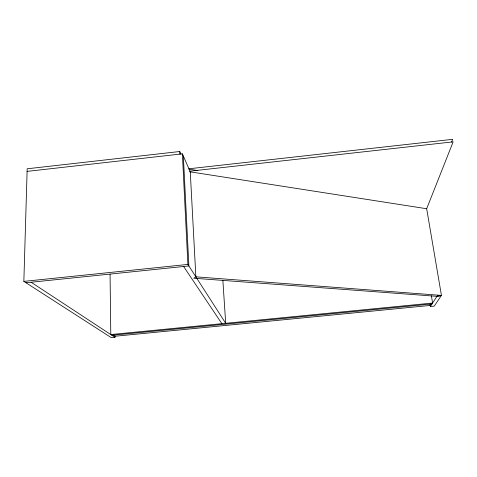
<?xml version="1.0" encoding="UTF-8"?>
<svg xmlns="http://www.w3.org/2000/svg" width="477" height="477" viewBox="0 0 477 477"><rect width="100%" height="100%" fill="white"/><g stroke="black" fill="none" stroke-linecap="round" stroke-linejoin="round"><path stroke-width="0.72" d="M114.951 335.826L114.969 337.311L111.302 337.668L23.85 281.382L27.177 168.786L179.757 151.507L180.956 154.22M451.594 142.092L452.673 139.332L188.946 168.78M426.623 208.872L453.15 141.842L189.816 171.189M431.506 303.39L430.182 305.447L114.957 336.255L113.109 335.033M441.434 295.4L438.566 296.45L193.781 278.234L195.862 276.833L441.434 295.4L434.231 306.133L430.355 306.508L437.308 295.812L441.434 295.4L426.676 208.735L189.804 171.78M27.1 171.386L182.387 153.838L190.49 172.37M23.85 281.382L187.896 264.425L225.704 323.311L222.86 280.363M26.002 282.766L188.88 265.951L183.353 156.051M111.886 335.289L432.013 303.956M188.934 169.18L197.758 170.569M31.112 282.235L114.969 337.311M183.621 266.494L221.888 323.68M431.393 295.716L432.609 303.044L110.789 334.562L110.068 274.311M429.998 304.314L430.355 306.508M190.263 171.857L195.862 276.833M182.387 153.838L187.896 264.425M179.757 151.507L179.883 154.119"/></g></svg>
